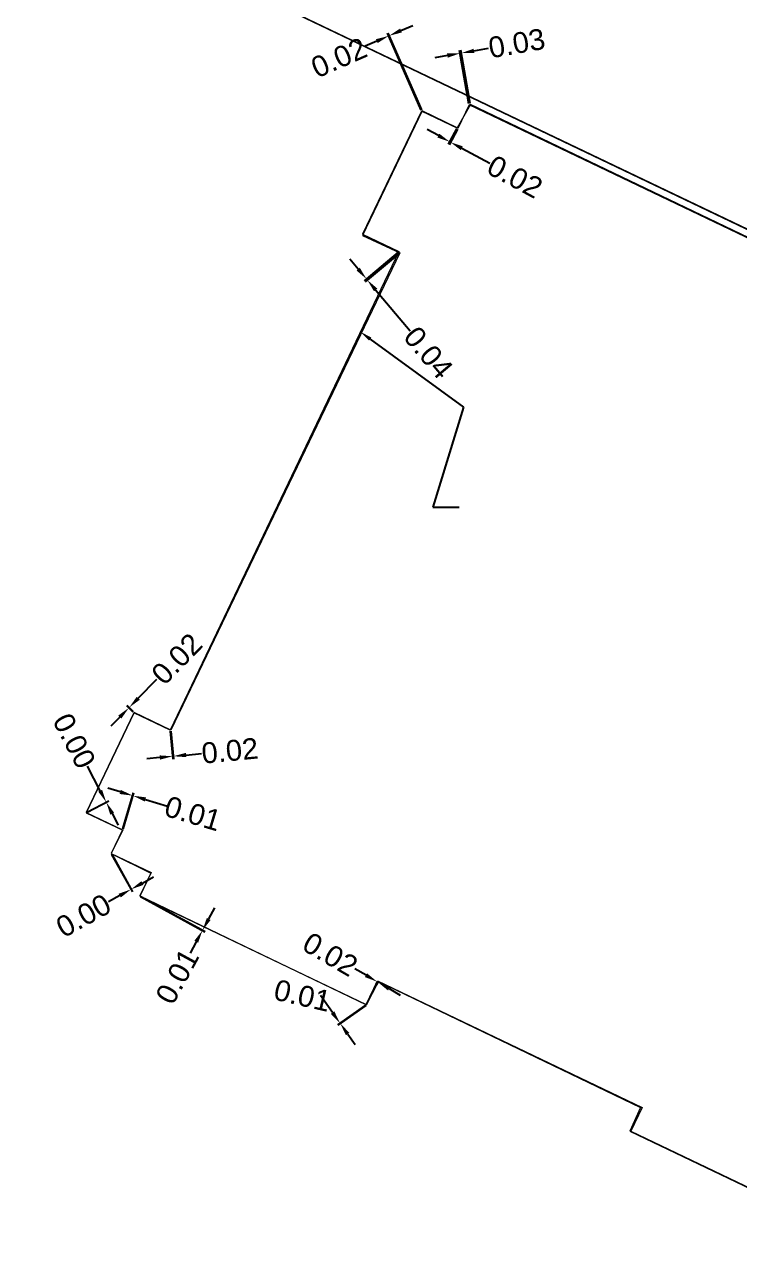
# Model space of a CAD drawing. Header units: metres. Extents: x 7511826.9 to 7511863.5, y 4693252.6 to 4693310.
# Drawn here: x 7511829.26 to 7511847.06, y 4693255.1 to 4693285.34 of the extents above; entities that cross this region are included whole.
import ezdxf
from ezdxf import colors
from ezdxf.entities.mleader import LeaderData, LeaderLine
from ezdxf.math import Vec2, Vec3

# ---------------------------------------------------------------- set-up
doc = ezdxf.new("R2010")
doc.units = ezdxf.units.M
doc.layers.add('kati 7 ekzekutim', color=1, linetype='Continuous', lineweight=0)
doc.layers.add('kati 7 projekt', color=250, linetype='Continuous', lineweight=0)
doc.styles.get("Standard").update_dxf_attribs({"font": 'arial.ttf'})
doc.dimstyles.get("Standard").update_dxf_attribs({"dimtxt": 0.18, "dimasz": 0.18, "dimexe": 0.18, "dimexo": 0.0625, "dimgap": 0.09, "dimtad": 0, "dimtih": 1, "dimtoh": 1, "dimdec": 4, "dimzin": 0, "dimdsep": 46, "dimtxsty": 'Standard', "dimcen": 0.09, "dimadec": 0, "dimazin": 0, "dimtfac": 1, "dimtdec": 4, "dimtofl": 0, "dimtmove": 0, "dimatfit": 3, "dimfxl": 1, "dimtolj": 1, "dimtzin": 0, "dimarcsym": 0})

# ---------------------------------------------------------------- blocks, each defined once
blk = doc.blocks.new('*D80')
at = {"layer": 'Defpoints', "color": 0, "transparency": 16777216}
for p in [(7511838.048165895, 4693261.534117299), (7511838.058002211, 4693261.503090746), (7511838.069, 4693261.522, 653.047)]:
    blk.add_point(p, dxfattribs=at)
at = {"layer": 'kati 7 ekzekutim', "color": 0, "lineweight": -2, "transparency": 16777216}
for p, q in [((7511837.760551468, 4693261.676090721), (7511837.483934829, 4693261.836973397)), ((7511838.035596936, 4693261.512506625), (7511838.000969504, 4693261.452969301)), ((7511838.056431041, 4693261.500389325), (7511838.021803609, 4693261.440852002)), ((7511838.33461885, 4693261.34220807), (7511838.611235488, 4693261.181325394))]:
    blk.add_line(p, q, dxfattribs=at)
at = {"layer": 'kati 7 ekzekutim', "color": 0, "transparency": 16777216}
for points in [[(7511837.787365247, 4693261.722193494), (7511837.733737689, 4693261.629987948), (7511838.037168106, 4693261.515208045)], [(7511838.361432629, 4693261.388310842), (7511838.30780507, 4693261.296105296), (7511838.058002211, 4693261.503090746)]]:
    blk.add_solid(points, dxfattribs=at)
at = {"layer": 'kati 7 ekzekutim', "color": 0, "transparency": 16777216, "insert": (7511836.871314358, 4693262.193278867), "char_height": 0.52, "attachment_point": 5, "rotation": 329.8173397579255}
blk.add_mtext('\\A1;0.02', dxfattribs=at)
blk = doc.blocks.new('*D81')
at = {"layer": 'Defpoints', "color": 0, "transparency": 16777216}
for p in [(7511837.767752129, 4693260.947714605), (7511837.775999999, 4693260.936), (7511837.120158789, 4693260.47424369)]:
    blk.add_point(p, dxfattribs=at)
at = {"layer": 'kati 7 ekzekutim', "color": 0, "lineweight": -2, "transparency": 16777216}
for p, q in [((7511836.927689417, 4693260.747611575), (7511836.630336857, 4693261.169947033)), ((7511837.747310466, 4693260.9333223), (7511837.053038931, 4693260.444508458)), ((7511837.755558336, 4693260.921607695), (7511837.061286801, 4693260.432793852)), ((7511837.30438029, 4693260.212590411), (7511837.488601792, 4693259.950937132))]:
    blk.add_line(p, q, dxfattribs=at)
at = {"layer": 'kati 7 ekzekutim', "color": 0, "transparency": 16777216}
for points in [[(7511836.971298297, 4693260.778315159), (7511836.884080539, 4693260.716907992), (7511837.111910919, 4693260.485958296)], [(7511837.34798917, 4693260.243293995), (7511837.260771411, 4693260.181886829), (7511837.120158789, 4693260.47424369)]]:
    blk.add_solid(points, dxfattribs=at)
at = {"layer": 'kati 7 ekzekutim', "color": 0, "transparency": 16777216, "insert": (7511836.178456308, 4693261.169947033), "char_height": 0.52, "attachment_point": 5, "rotation": 346.9999999999999}
blk.add_mtext('\\A1;0.01', dxfattribs=at)
blk = doc.blocks.new('*D83')
at = {"layer": 'Defpoints', "color": 0, "transparency": 16777216}
for p in [(7511832.12926314, 4693263.644001422), (7511832.132000001, 4693263.649), (7511833.692052465, 4693262.794828169)]:
    blk.add_point(p, dxfattribs=at)
at = {"layer": 'kati 7 ekzekutim', "color": 0, "lineweight": -2, "transparency": 16777216}
for p, q in [((7511832.151191393, 4693263.631995099), (7511833.752468968, 4693262.755251379)), ((7511832.153928252, 4693263.636993677), (7511833.755205828, 4693262.760249957)), ((7511833.845733405, 4693263.075509784), (7511833.999414344, 4693263.356191398)), ((7511833.535634665, 4693262.509147976), (7511833.381953726, 4693262.228466361))]:
    blk.add_line(p, q, dxfattribs=at)
at = {"layer": 'kati 7 ekzekutim', "color": 0, "transparency": 16777216}
for points in [[(7511833.798953135, 4693263.101123273), (7511833.892513674, 4693263.049896293), (7511833.692052465, 4693262.794828169)], [(7511833.488854395, 4693262.534761466), (7511833.582414934, 4693262.483534485), (7511833.689315605, 4693262.78982959)]]:
    blk.add_solid(points, dxfattribs=at)
at = {"layer": 'kati 7 ekzekutim', "color": 0, "transparency": 16777216, "insert": (7511833.064424636, 4693261.648533821), "char_height": 0.52, "attachment_point": 5, "rotation": 61.29807697330709}
blk.add_mtext('\\A1;0.01', dxfattribs=at)
blk = doc.blocks.new('*D84')
at = {"layer": 'Defpoints', "color": 0, "transparency": 16777216}
for p in [(7511831.951425574, 4693266.144949591), (7511831.697714858, 4693265.291354237), (7511831.709, 4693265.288000001)]:
    blk.add_point(p, dxfattribs=at)
at = {"layer": 'kati 7 ekzekutim', "color": 0, "lineweight": -2, "transparency": 16777216}
for p, q in [((7511831.644687965, 4693266.236119977), (7511831.337950356, 4693266.327290364)), ((7511831.704837544, 4693265.315318113), (7511831.971938911, 4693266.213965552)), ((7511831.716122686, 4693265.311963877), (7511831.983224053, 4693266.210611315)), ((7511832.269448325, 4693266.050424966), (7511832.82006227, 4693265.886768196))]:
    blk.add_line(p, q, dxfattribs=at)
at = {"layer": 'kati 7 ekzekutim', "color": 0, "transparency": 16777216}
for points in [[(7511831.659883029, 4693266.287242913), (7511831.6294929, 4693266.184997042), (7511831.951425574, 4693266.144949591)], [(7511832.284643389, 4693266.101547902), (7511832.254253261, 4693265.999302031), (7511831.962710716, 4693266.141595352)]]:
    blk.add_solid(points, dxfattribs=at)
at = {"layer": 'kati 7 ekzekutim', "color": 0, "transparency": 16777216, "insert": (7511833.453830608, 4693265.69839578), "char_height": 0.52, "attachment_point": 5, "rotation": 343.44668299045406}
blk.add_mtext('\\A1;0.01', dxfattribs=at)
blk = doc.blocks.new('*D85')
at = {"layer": 'Defpoints', "color": 0, "transparency": 16777216}
for p in [(7511831.417301081, 4693264.704951518), (7511831.421, 4693264.707), (7511831.911411704, 4693263.812742071)]:
    blk.add_point(p, dxfattribs=at)
at = {"layer": 'kati 7 ekzekutim', "color": 0, "lineweight": -2, "transparency": 16777216}
for p, q in [((7511831.429412899, 4693264.683081359), (7511831.94629374, 4693263.749756012)), ((7511831.433111818, 4693264.685129841), (7511831.949992659, 4693263.751804494)), ((7511832.195048665, 4693263.969821819), (7511832.474986705, 4693264.124853086)), ((7511831.631473663, 4693263.657710806), (7511831.351535623, 4693263.502679539))]:
    blk.add_line(p, q, dxfattribs=at)
at = {"layer": 'kati 7 ekzekutim', "color": 0, "transparency": 16777216}
for points in [[(7511832.169210121, 4693264.016478159), (7511832.220887209, 4693263.92316548), (7511831.915110623, 4693263.814790553)], [(7511831.60563512, 4693263.704367146), (7511831.657312208, 4693263.611054466), (7511831.911411704, 4693263.812742071)]]:
    blk.add_solid(points, dxfattribs=at)
at = {"layer": 'kati 7 ekzekutim', "color": 0, "transparency": 16777216, "insert": (7511830.73000777, 4693263.158473909), "char_height": 0.52, "attachment_point": 5, "rotation": 28.977931296250315}
blk.add_mtext('\\A1;0.00', dxfattribs=at)
blk = doc.blocks.new('*D86')
at = {"layer": 'Defpoints', "color": 0, "transparency": 16777216}
for p in [(7511831.293896632, 4693265.983066041), (7511830.795558776, 4693265.722759117), (7511830.796999999, 4693265.72)]:
    blk.add_point(p, dxfattribs=at)
at = {"layer": 'kati 7 ekzekutim', "color": 0, "lineweight": -2, "transparency": 16777216}
for p, q in [((7511831.145739271, 4693266.266702069), (7511830.827232636, 4693266.876458857)), ((7511830.817717841, 4693265.734333912), (7511831.357714739, 4693266.016401447)), ((7511830.819159064, 4693265.731574793), (7511831.359155964, 4693266.013642331)), ((7511831.44349522, 4693265.696670896), (7511831.591652581, 4693265.413034868))]:
    blk.add_line(p, q, dxfattribs=at)
at = {"layer": 'kati 7 ekzekutim', "color": 0, "transparency": 16777216}
for points in [[(7511831.193011941, 4693266.291394962), (7511831.0984666, 4693266.242009175), (7511831.293896632, 4693265.983066041)], [(7511831.49076789, 4693265.721363789), (7511831.396222549, 4693265.671978003), (7511831.295337858, 4693265.980306924)]]:
    blk.add_solid(points, dxfattribs=at)
at = {"layer": 'kati 7 ekzekutim', "color": 0, "transparency": 16777216, "insert": (7511830.49828868, 4693267.506197104), "char_height": 0.52, "attachment_point": 5, "rotation": 297.5803290802607}
blk.add_mtext('\\A1;0.00', dxfattribs=at)
blk = doc.blocks.new('*D87')
at = {"layer": 'Defpoints', "color": 0, "transparency": 16777216}
for p in [(7511831.856117204, 4693268.32713846), (7511831.981924705, 4693268.203693594), (7511831.994000001, 4693268.216)]:
    blk.add_point(p, dxfattribs=at)
at = {"layer": 'kati 7 ekzekutim', "color": 0, "lineweight": -2, "transparency": 16777216}
for p, q in [((7511832.092311773, 4693268.567853604), (7511832.556553701, 4693269.040980747)), ((7511831.964080273, 4693268.221202912), (7511831.804725238, 4693268.377565297)), ((7511831.976155569, 4693268.233509319), (7511831.816800534, 4693268.389871703)), ((7511831.63199793, 4693268.098729723), (7511831.407878655, 4693267.870320986))]:
    blk.add_line(p, q, dxfattribs=at)
at = {"layer": 'kati 7 ekzekutim', "color": 0, "transparency": 16777216}
for points in [[(7511832.05424365, 4693268.605206816), (7511832.130379897, 4693268.530500391), (7511831.8681925, 4693268.339444866)], [(7511831.593929807, 4693268.136082936), (7511831.670066053, 4693268.061376511), (7511831.856117204, 4693268.32713846)]]:
    blk.add_solid(points, dxfattribs=at)
at = {"layer": 'kati 7 ekzekutim', "color": 0, "transparency": 16777216, "insert": (7511833.052908716, 4693269.546835599), "char_height": 0.52, "attachment_point": 5, "rotation": 45.543084035687095}
blk.add_mtext('\\A1;0.02', dxfattribs=at)
blk = doc.blocks.new('*D88')
at = {"layer": 'Defpoints', "color": 0, "transparency": 16777216}
for p in [(7511832.884082763, 4693267.772287768), (7511832.901999999, 4693267.774), (7511832.946088973, 4693267.123438756)]:
    blk.add_point(p, dxfattribs=at)
at = {"layer": 'kati 7 ekzekutim', "color": 0, "lineweight": -2, "transparency": 16777216}
for p, q in [((7511832.886461012, 4693267.747401147), (7511832.952938331, 4693267.051765286)), ((7511832.904378248, 4693267.749113379), (7511832.970855568, 4693267.053477518)), ((7511832.627540218, 4693267.092997158), (7511832.308991464, 4693267.06255556)), ((7511833.282554964, 4693267.155592586), (7511833.66690992, 4693267.192322848))]:
    blk.add_line(p, q, dxfattribs=at)
at = {"layer": 'kati 7 ekzekutim', "color": 0, "transparency": 16777216}
for points in [[(7511832.622466617, 4693267.146088617), (7511832.632613817, 4693267.039905699), (7511832.946088973, 4693267.123438756)], [(7511833.277481363, 4693267.208684045), (7511833.287628563, 4693267.102501127), (7511832.964006209, 4693267.125150988)]]:
    blk.add_solid(points, dxfattribs=at)
at = {"layer": 'kati 7 ekzekutim', "color": 0, "transparency": 16777216, "insert": (7511834.372397088, 4693267.259741592), "char_height": 0.52, "attachment_point": 5, "rotation": 5.4588018407130505}
blk.add_mtext('\\A1;0.02', dxfattribs=at)
blk = doc.blocks.new('*D89')
at = {"layer": 'Defpoints', "color": 0, "transparency": 16777216}
for p in [(7511838.57863103, 4693279.680774595), (7511838.602, 4693279.653), (7511837.770761374, 4693279.00104975)]:
    blk.add_point(p, dxfattribs=at)
at = {"layer": 'kati 7 ekzekutim', "color": 0, "lineweight": -2, "transparency": 16777216}
for p, q in [((7511837.564741952, 4693279.245908889), (7511837.35872253, 4693279.490768027)), ((7511838.55950141, 4693279.664679327), (7511837.715668067, 4693278.95469538)), ((7511838.58287038, 4693279.636904732), (7511837.739037037, 4693278.926920786)), ((7511838.000149766, 4693278.728416017), (7511838.856453493, 4693277.710678023))]:
    blk.add_line(p, q, dxfattribs=at)
at = {"layer": 'kati 7 ekzekutim', "color": 0, "transparency": 16777216}
for points in [[(7511837.605551808, 4693279.28024546), (7511837.523932096, 4693279.211572319), (7511837.770761374, 4693279.00104975)], [(7511838.040959622, 4693278.762752588), (7511837.959339909, 4693278.694079448), (7511837.794130344, 4693278.973275156)]]:
    blk.add_solid(points, dxfattribs=at)
at = {"layer": 'kati 7 ekzekutim', "color": 0, "transparency": 16777216, "insert": (7511839.31375056, 4693277.167169238), "char_height": 0.52, "attachment_point": 5, "rotation": 310.07656381800814}
blk.add_mtext('\\A1;0.04', dxfattribs=at)
blk = doc.blocks.new('*D91')
at = {"layer": 'Defpoints', "color": 0, "transparency": 16777216}
for p in [(7511838.322915257, 4693285.046694298), (7511839.143246718, 4693283.179518243), (7511839.158000002, 4693283.186000001)]:
    blk.add_point(p, dxfattribs=at)
at = {"layer": 'kati 7 ekzekutim', "color": 0, "lineweight": -2, "transparency": 16777216}
for p, q in [((7511838.630640221, 4693285.181891227), (7511838.9236119, 4693285.310606399)), ((7511838.029943577, 4693284.917979127), (7511837.7369719, 4693284.789263956)), ((7511839.133190844, 4693283.202406655), (7511838.293954344, 4693285.112612925)), ((7511839.147944129, 4693283.208888412), (7511838.308707627, 4693285.119094684))]:
    blk.add_line(p, q, dxfattribs=at)
at = {"layer": 'kati 7 ekzekutim', "color": 0, "transparency": 16777216}
for points in [[(7511838.609187692, 4693285.23071984), (7511838.652092749, 4693285.133062614), (7511838.337668541, 4693285.053176056)], [(7511838.008491049, 4693284.96680774), (7511838.051396105, 4693284.869150514), (7511838.322915257, 4693285.046694298)]]:
    blk.add_solid(points, dxfattribs=at)
at = {"layer": 'kati 7 ekzekutim', "color": 0, "transparency": 16777216, "insert": (7511837.088130059, 4693284.504199581), "char_height": 0.52, "attachment_point": 5, "rotation": 23.71796801122024}
blk.add_mtext('\\A1;0.02', dxfattribs=at)
blk = doc.blocks.new('*D92')
at = {"layer": 'Defpoints', "color": 0, "transparency": 16777216}
for p in [(7511840.100567892, 4693284.614385173), (7511840.325830713, 4693283.334514072), (7511840.357, 4693283.340000001, 653.052)]:
    blk.add_point(p, dxfattribs=at)
at = {"layer": 'kati 7 ekzekutim', "color": 0, "lineweight": -2, "transparency": 16777216}
for p, q in [((7511840.321497214, 4693283.359135623), (7511840.088087415, 4693284.685295241)), ((7511840.352666501, 4693283.364621552), (7511840.119256702, 4693284.69078117)), ((7511840.446893035, 4693284.675339888), (7511840.812120841, 4693284.739621554)), ((7511839.785412035, 4693284.558916385), (7511839.47025618, 4693284.503447599))]:
    blk.add_line(p, q, dxfattribs=at)
at = {"layer": 'kati 7 ekzekutim', "color": 0, "transparency": 16777216}
for points in [[(7511839.776167237, 4693284.611442362), (7511839.794656833, 4693284.50639041), (7511840.100567892, 4693284.614385173)], [(7511840.437648238, 4693284.727865864), (7511840.456137833, 4693284.622813912), (7511840.131737179, 4693284.619871101)]]:
    blk.add_solid(points, dxfattribs=at)
at = {"layer": 'kati 7 ekzekutim', "color": 0, "transparency": 16777216, "insert": (7511841.512713815, 4693284.862928931), "char_height": 0.52, "attachment_point": 5, "rotation": 9.982068417499786}
blk.add_mtext('\\A1;0.03', dxfattribs=at)
blk = doc.blocks.new('*D93')
at = {"layer": 'Defpoints', "color": 0, "transparency": 16777216}
for p in [(7511840.027000001, 4693282.758, 653.168), (7511840.045403518, 4693282.748114862), (7511839.842638239, 4693282.414767122)]:
    blk.add_point(p, dxfattribs=at)
at = {"layer": 'kati 7 ekzekutim', "color": 0, "lineweight": -2, "transparency": 16777216}
for p, q in [((7511839.560731318, 4693282.566188678), (7511839.278824397, 4693282.717610234)), ((7511840.015170192, 4693282.735976022), (7511839.80856839, 4693282.351338065)), ((7511840.033573708, 4693282.726090883), (7511839.826971905, 4693282.341452926)), ((7511840.142948678, 4693282.253460427), (7511840.84224561, 4693281.877844853))]:
    blk.add_line(p, q, dxfattribs=at)
at = {"layer": 'kati 7 ekzekutim', "color": 0, "transparency": 16777216}
for points in [[(7511839.585968244, 4693282.613173166), (7511839.535494392, 4693282.519204192), (7511839.842638239, 4693282.414767122)], [(7511840.168185604, 4693282.300444914), (7511840.117711752, 4693282.20647594), (7511839.861041756, 4693282.404881983)]]:
    blk.add_solid(points, dxfattribs=at)
at = {"layer": 'kati 7 ekzekutim', "color": 0, "transparency": 16777216, "insert": (7511841.466582427, 4693281.542492845), "char_height": 0.52, "attachment_point": 5, "rotation": 331.7582799140431}
blk.add_mtext('\\A1;0.02', dxfattribs=at)

msp = doc.modelspace()

# ---------------------------------------------------------------- linework, layer by layer
at = {"layer": 'kati 7 ekzekutim', "elevation": 643.937, "flags": 128}
msp.add_lwpolyline([(7511829.256, 4693288.844), (7511849.092, 4693279.355)], dxfattribs=at)
at = {"layer": 'kati 7 ekzekutim', "flags": 128}
msp.add_lwpolyline([(7511860.173, 4693273.849), (7511840.357, 4693283.34), (7511840.027, 4693282.758), (7511839.158, 4693283.186), (7511837.671, 4693280.085), (7511838.602, 4693279.653), (7511832.902, 4693267.774), (7511831.994, 4693268.216), (7511830.797, 4693265.72), (7511831.709, 4693265.288), (7511831.421, 4693264.707), (7511832.402, 4693264.218), (7511832.132, 4693263.649), (7511837.776, 4693260.936), (7511838.069, 4693261.522), (7511844.592, 4693258.388), (7511844.33, 4693257.795), (7511849.982, 4693255.096)], dxfattribs=at)
at = {"layer": 'kati 7 projekt', "flags": 128}
for points in [[(7511829.270451475, 4693288.8427865), (7511849.11794495, 4693279.351891078), (7511849.398357901, 4693279.938294574), (7511850.3005147, 4693279.506891193), (7511851.767289163, 4693282.574230515), (7511850.865130386, 4693283.005634842), (7511856.559667039, 4693294.914129745)], [(7511860.173308415, 4693273.84358567), (7511840.325830713, 4693283.334514071), (7511840.045403516, 4693282.748114862), (7511839.143246717, 4693283.179518242), (7511837.676472256, 4693280.11217892), (7511838.57863103, 4693279.680774594), (7511832.884082763, 4693267.772287768), (7511831.981924705, 4693268.203693594), (7511830.795558775, 4693265.722759116), (7511831.697714858, 4693265.291354237), (7511831.417301081, 4693264.704951518), (7511832.409676927, 4693264.230404165), (7511832.12926314, 4693263.644001422), (7511837.76775213, 4693260.947714605), (7511838.048165895, 4693261.534117299), (7511844.633916109, 4693258.384856742), (7511844.353502218, 4693257.798454109), (7511849.991991293, 4693255.102166926)]]:
    msp.add_lwpolyline(points, dxfattribs=at)

# ---------------------------------------------------------------- dimensions: what is measured, and where the dimension line sits
at = {"layer": 'kati 7 ekzekutim', "color": 5}
for p1, p2, distance, picture, middle in [((7511839.158, 4693283.186), (7511839.143246717, 4693283.179518242), -2.0394337762725003, '*D91', (7511837.088130059, 4693284.504199581)), ((7511831.421, 4693264.707), (7511831.417301081, 4693264.704951518), 1.0198936241136531, '*D85', (7511830.73000777, 4693263.158473909))]:
    dim = msp.add_aligned_dim(p1=p1, p2=p2, distance=distance, dimstyle='Standard', override={"dimscale": 0.4, "dimtxt": 1.3, "dimasz": 0.8, "dimtih": 0, "dimtoh": 0, "dimdec": 2, "dimcen": 0, "dimtdec": 2}, dxfattribs=at)
    dim.commit()
    dim.dimension.update_dxf_attribs({"geometry": picture, "text_midpoint": middle})
for base, p1, p2, angle, picture, middle in [((7511840.100567892, 4693284.614385173), (7511840.357, 4693283.34, 653.052), (7511840.325830713, 4693283.334514071), 189.9820684174998, '*D92', (7511841.512713815, 4693284.862928931)), ((7511839.842638239, 4693282.414767122), (7511840.045403516, 4693282.748114862), (7511840.027, 4693282.758, 653.168), 151.75827991404307, '*D93', (7511841.466582427, 4693281.542492845)), ((7511837.770761374, 4693279.00104975), (7511838.602, 4693279.653), (7511838.57863103, 4693279.680774594), 130.07656381800814, '*D89', (7511839.31375056, 4693277.167169238)), ((7511831.856117204, 4693268.32713846), (7511831.994, 4693268.216), (7511831.981924705, 4693268.203693594), 225.5430840356871, '*D87', (7511833.052908716, 4693269.546835599)), ((7511831.293896632, 4693265.983066041), (7511830.797, 4693265.72), (7511830.795558775, 4693265.722759116), 117.58032908026068, '*D86', (7511830.49828868, 4693267.506197104)), ((7511832.946088973, 4693267.123438756), (7511832.902, 4693267.774), (7511832.884082763, 4693267.772287768), 185.45880212274292, '*D88', (7511834.372397088, 4693267.259741592)), ((7511831.951425574, 4693266.144949591), (7511831.709, 4693265.288), (7511831.697714858, 4693265.291354237), 163.44668299045404, '*D84', (7511833.453830608, 4693265.69839578)), ((7511833.692052465, 4693262.794828169), (7511832.12926314, 4693263.644001422), (7511832.132, 4693263.649), 61.29807247643733, '*D83', (7511833.064424636, 4693261.648533821)), ((7511838.058002211, 4693261.503090746), (7511838.048165895, 4693261.534117299), (7511838.069, 4693261.522, 653.047), 329.8173397579255, '*D80', (7511836.871314358, 4693262.193278867))]:
    dim = msp.add_linear_dim(base=base, p1=p1, p2=p2, angle=angle, dimstyle='Standard', override={"dimscale": 0.4, "dimtxt": 1.3, "dimasz": 0.8, "dimtih": 0, "dimtoh": 0, "dimdec": 2, "dimcen": 0, "dimtdec": 2}, dxfattribs=at)
    dim.commit()
    dim.dimension.update_dxf_attribs({"geometry": picture, "text_midpoint": middle, "dimtype": 161})
dim = msp.add_linear_dim(base=(7511837.120158789, 4693260.47424369), p1=(7511837.76775213, 4693260.947714605), p2=(7511837.776, 4693260.936), angle=305.14812125307134, dimstyle='Standard', override={"dimscale": 0.4, "dimtxt": 1.3, "dimasz": 0.8, "dimtih": 0, "dimtoh": 0, "dimdec": 2, "dimcen": 0, "dimtdec": 2}, dxfattribs=at)
dim.commit()
dim.dimension.update_dxf_attribs({"geometry": '*D81', "text_midpoint": (7511836.178456308, 4693261.169947033), "dimtype": 161, "text_rotation": 346.9999999999999})

# ---------------------------------------------------------------- leaders
at = {"layer": 'kati 7 projekt'}
ml = msp.add_multileader_mtext('Standard', dxfattribs=at)
ml.set_content('', color=256)
ml.set_leader_properties()
ml.build(insert=Vec2(0, 0))
ml.multileader.update_dxf_attribs({"text_left_attachment_type": 6, "text_right_attachment_type": 6, "dogleg_length": 0.36, "arrow_head_size": 0.3})
ctx = ml.context
ctx.base_point, ctx.char_height, ctx.arrow_head_size, ctx.landing_gap_size, ctx.plane_origin = Vec3(7511839.781647318, 4693273.320776252), 0.8, 0.3, 0.3, Vec3(7511848.339100691, 4693276.646260669)
ctx.left_attachment, ctx.right_attachment = 6, 6
notes = []
notes.append((ctx, [(1, (1, 1, 0), (7511839.421647318, 4693273.320776252), (1, 0), 0.36, [(0, [(7511837.622785988, 4693277.68190347), (7511840.186760116, 4693275.8068186)], 0, [])])]))
ctx.mtext.insert, ctx.mtext.flow_direction = Vec3(7511840.081647318, 4693274.280776252), 5
for ctx, leaders in notes:
    for number, flags, end, landing, length, lines in leaders:
        leader = LeaderData()
        leader.index, (leader.has_last_leader_line, leader.has_dogleg_vector, leader.attachment_direction) = number, flags
        leader.last_leader_point, leader.dogleg_vector, leader.dogleg_length = Vec3(end), Vec3(landing), length
        for number, points, colour, breaks in lines:
            line = LeaderLine()
            line.index, line.vertices, line.color, line.breaks = number, Vec3.list(points), colors.encode_raw_color(colour), breaks
            leader.lines.append(line)
        ctx.leaders.append(leader)

doc.saveas('drawing.dxf')
